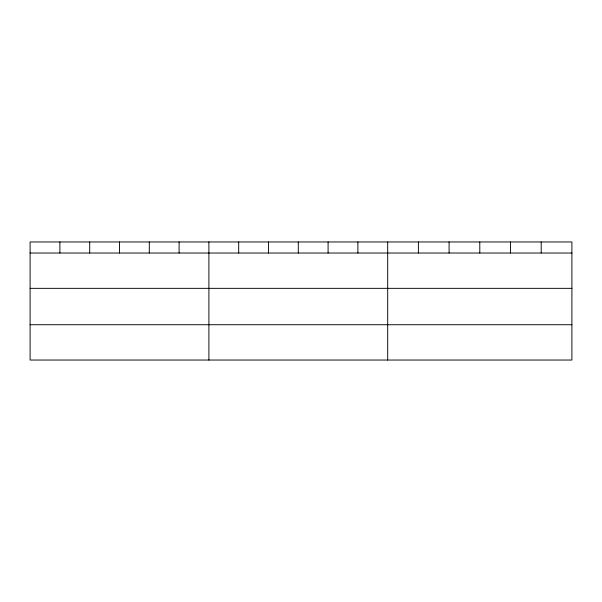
<?xml version="1.0" encoding="UTF-8"?>
<svg xmlns="http://www.w3.org/2000/svg" width="602" height="602" viewBox="0 0 602 602"><rect width="100%" height="100%" fill="white"/><g stroke="black" fill="none" stroke-linecap="round" stroke-linejoin="round"><path stroke-width="0.9" d="M571.9 288.343L571.9 241.959L30.1 241.959L30.1 360.041L571.9 360.041L571.9 288.343L30.1 288.343M30.1 253.028L571.9 253.028M30.1 324.726L571.9 324.726M541.198 241.959L541.198 253.028M510.496 241.959L510.496 253.028M479.794 241.959L479.794 253.028M449.092 241.959L449.092 253.028M418.39 241.959L418.39 253.028M387.688 241.959L387.688 360.041M357.889 241.959L357.889 253.028M328.09 241.959L328.09 253.028M298.291 241.959L298.291 253.028M268.492 241.959L268.492 253.028M238.693 241.959L238.693 253.028M208.894 241.959L208.894 360.041M179.095 241.959L179.095 253.028M149.296 241.959L149.296 253.028M119.497 241.959L119.497 253.028M89.698 241.959L89.698 253.028M59.899 241.959L59.899 253.028"/></g></svg>
